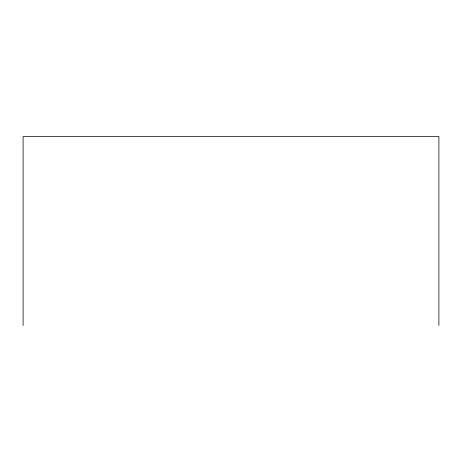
<?xml version="1.0" encoding="UTF-8"?>
<svg xmlns="http://www.w3.org/2000/svg" width="462" height="462" viewBox="0 0 462 462"><rect width="100%" height="100%" fill="white"/><g stroke="black" fill="none" stroke-linecap="round" stroke-linejoin="round"><path stroke-width="0.69" d="M438.9 325.491L438.9 136.509L23.1 136.509L23.1 325.491"/></g></svg>
